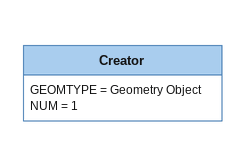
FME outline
Creator
    GEOMTYPE = Geometry Object
    NUM = 1
